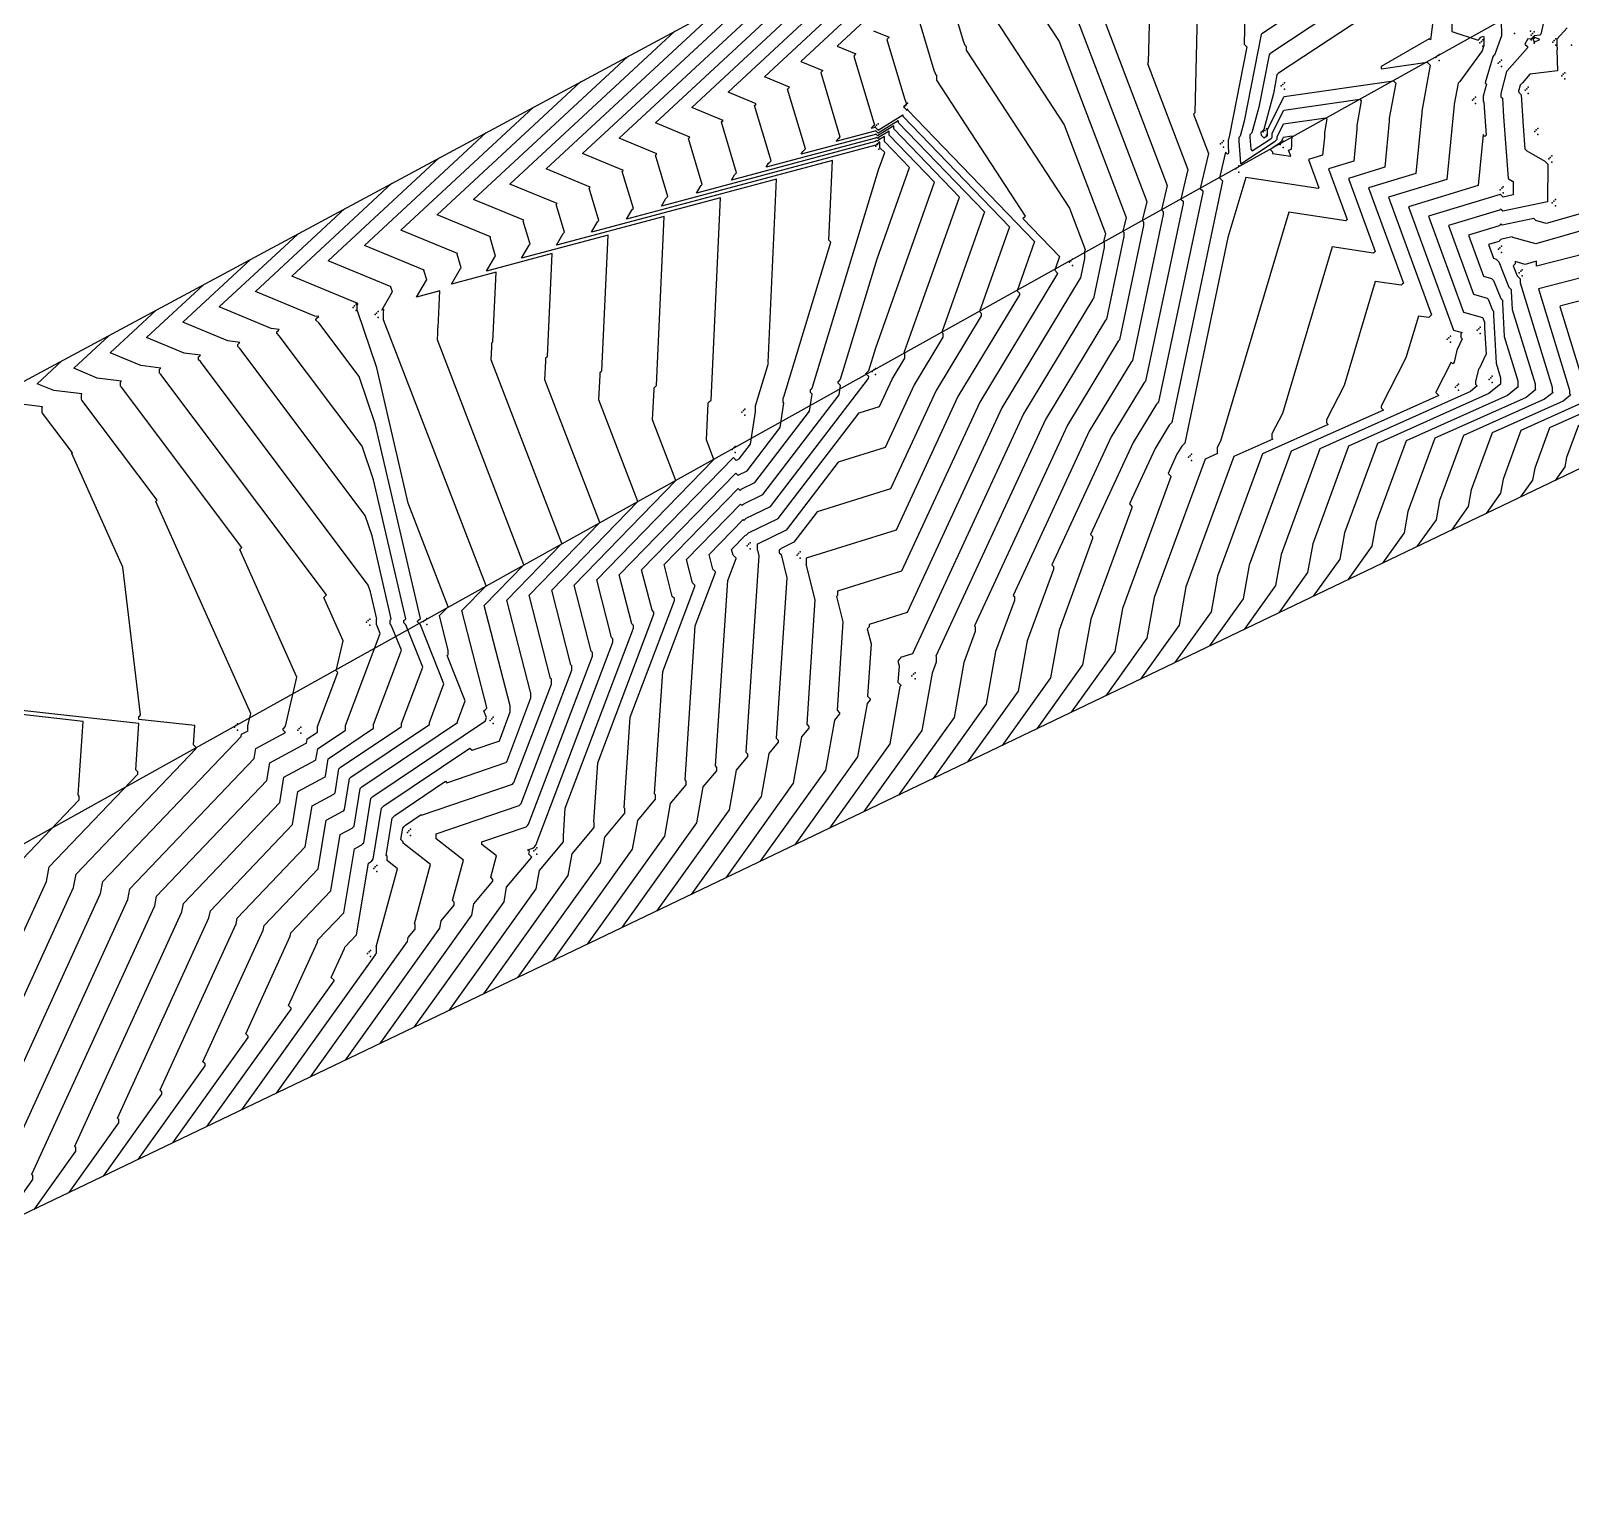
# Model space of a CAD drawing. Header units: metres. Extents: x 419582 to 423558, y 4805372 to 4807539.
# Drawn here: x 421198.4 to 421297.7, y 4806045.6 to 4806139.8 of the extents above; entities that cross this region are included whole.
import ezdxf

# ---------------------------------------------------------------- set-up
doc = ezdxf.new("R2010")
doc.units = ezdxf.units.M
doc.linetypes.add('PHANTOM', pattern=[2.5, 1.25, -0.25, 0.25, -0.25, 0.25, -0.25])
for name, color, linetype in [('C-TINN', 4, 'Continuous'), ('C-TINN-BNDY', 110, 'Continuous'), ('C-TOPO-MAJR', 9, 'Continuous'), ('C-TOPO-MINR', 8, 'Continuous'), ('LS', 7, 'Continuous')]:
    doc.layers.add(name, color=color, linetype=linetype)
doc.styles.get("Standard").update_dxf_attribs({"font": 'simplex.shx'})

# ---------------------------------------------------------------- blocks, each defined once
blk = doc.blocks.new('AN30 +0 +0')
at = {"linetype": 'PHANTOM', "flags": 128}
for points in [[(0, -11.382), (0, 11.382)], [(-11.382, 0), (11.382, 0)]]:
    blk.add_lwpolyline(points, dxfattribs=at)
at = {"flags": 128}
blk.add_lwpolyline([(-4.744, -4.744), (-4.744, 4.744), (4.744, 4.744), (4.744, -4.744)], close=True, dxfattribs=at)
at = {"layer": 'LS', "insert": (-3.273, -0.383), "char_height": 0.51577, "width": 9.13592, "attachment_point": 1}
blk.add_mtext('AN30\\PBase +0 Leg +0', dxfattribs=at)

msp = doc.modelspace()

# ---------------------------------------------------------------- linework, layer by layer
at = {"color": 31, "lineweight": 30, "true_color": 0xffbd7a, "elevation": 1718.013}
msp.add_lwpolyline([(423449.834, 4807399.592), (423130.593, 4807500.114), (421950.92, 4806612.998), (421795.045, 4806430.988), (421305.015, 4806147.038), (421305.015, 4806147.038), (420630.083, 4805770.97), (419765.157, 4805549.54), (419617.356, 4805580.088)], dxfattribs=at)
at = {"layer": 'C-TINN', "color": 4, "linetype": 'Continuous', "lineweight": -3}
for p in [(421294.02, 4806139.58, 1759.55), (421295.05, 4806139.73, 1759.88), (421295.19, 4806139.59, 1759.56), (421295.29, 4806139.69, 1759.56), (421291.79, 4806138.98, 1757.94), (421291.89, 4806139.08, 1757.94), (421291.99, 4806139.18, 1757.94), (421291.99, 4806138.78, 1757.94), (421295.09, 4806139.49, 1759.56), (421295.09, 4806139.17, 1760.1), (421295.19, 4806139.27, 1760.1), (421295.29, 4806139.37, 1760.1), (421295.29, 4806139.29, 1759.56), (421295.29, 4806138.97, 1760.1), (421296.49, 4806139.04, 1760.97), (421296.59, 4806139.14, 1760.97), (421296.69, 4806139.24, 1760.97), (421296.69, 4806138.84, 1760.97), (421297.71, 4806138.83, 1761.5), (421288.96, 4806138.04, 1757.26), (421289.06, 4806138.14, 1757.26), (421289.16, 4806138.24, 1757.26), (421289.16, 4806137.84, 1757.26), (421292.98, 4806137.67, 1759.61), (421293.08, 4806137.77, 1759.61), (421293.18, 4806137.87, 1759.61), (421293.18, 4806137.47, 1759.61), (421297.07, 4806136.86, 1761.16), (421297.17, 4806136.96, 1761.16), (421297.27, 4806137.06, 1761.16), (421297.27, 4806136.66, 1761.16), (421278.99, 4806136.21, 1756.54), (421279.09, 4806136.31, 1756.54), (421279.19, 4806136.41, 1756.54), (421279.19, 4806136.01, 1756.54), (421294.71, 4806135.93, 1761.37), (421294.81, 4806136.03, 1761.37), (421294.91, 4806136.13, 1761.37), (421294.91, 4806135.73, 1761.37), (421254.7, 4806134.89, 1744.03), (421254.8, 4806134.99, 1744.03), (421254.9, 4806135.09, 1744.03), (421254.9, 4806134.69, 1744.03), (421291.31, 4806135.28, 1758.56), (421291.41, 4806135.38, 1758.56), (421291.51, 4806135.48, 1758.56), (421291.51, 4806135.08, 1758.56), (421252.8, 4806133.57, 1743.11), (421252.9, 4806133.67, 1743.11), (421253, 4806133.77, 1743.11), (421253, 4806133.37, 1743.11), (421275.17, 4806132.57, 1752.59), (421275.27, 4806132.67, 1752.59), (421277.83, 4806133.24, 1756.22), (421277.93, 4806133.34, 1756.22), (421278.03, 4806133.44, 1756.22), (421278.03, 4806133.04, 1756.22), (421279.11, 4806132.64, 1752.73), (421295.33, 4806133.27, 1761.59), (421295.43, 4806133.37, 1761.59), (421295.53, 4806133.47, 1761.59), (421295.53, 4806133.07, 1761.59), (421252.85, 4806132.33, 1737.77), (421252.95, 4806132.43, 1737.77), (421253.05, 4806132.53, 1737.77), (421253.05, 4806132.13, 1737.77), (421275.07, 4806132.47, 1752.59), (421275.27, 4806132.27, 1752.59), (421278.91, 4806132.44, 1752.73), (421279.01, 4806132.54, 1752.73), (421279.11, 4806132.24, 1752.73), (421296.33, 4806131.6, 1761.12), (421296.43, 4806131.7, 1761.12), (421276.06, 4806130.86, 1753.84), (421276.16, 4806130.96, 1753.84), (421276.26, 4806131.06, 1753.84), (421276.26, 4806130.66, 1753.84), (421296.23, 4806131.5, 1761.12), (421296.43, 4806131.3, 1761.12), (421293.2, 4806129.61, 1759.71), (421293.3, 4806129.71, 1759.71), (421293.1, 4806129.51, 1759.71), (421293.3, 4806129.31, 1759.71), (421296.46, 4806128.68, 1761.14), (421296.56, 4806128.78, 1761.14), (421296.66, 4806128.88, 1761.14), (421296.66, 4806128.48, 1761.14), (421292.99, 4806125.68, 1763.5), (421293.09, 4806125.78, 1763.5), (421293.19, 4806125.88, 1763.5), (421265.33, 4806124.84, 1745.39), (421265.43, 4806124.94, 1745.39), (421265.53, 4806125.04, 1745.39), (421265.53, 4806124.64, 1745.39), (421293.19, 4806125.48, 1763.5), (421294.33, 4806124.16, 1764.26), (421294.43, 4806124.26, 1764.26), (421294.53, 4806124.36, 1764.26), (421294.53, 4806123.96, 1764.26), (421219.15, 4806121.93, 1727.95), (421219.25, 4806122.03, 1727.95), (421219.35, 4806122.13, 1727.95), (421219.35, 4806121.73, 1727.95), (421220.77, 4806121.67, 1728.9), (421220.57, 4806121.47, 1728.9), (421220.67, 4806121.57, 1728.9), (421220.77, 4806121.27, 1728.9), (421291.82, 4806120.66, 1759.51), (421289.69, 4806119.88, 1758.67), (421289.79, 4806119.98, 1758.67), (421289.89, 4806120.08, 1758.67), (421289.89, 4806119.68, 1758.67), (421291.62, 4806120.46, 1759.51), (421291.72, 4806120.56, 1759.51), (421291.82, 4806120.26, 1759.51), (421252.62, 4806117.8, 1740.23), (421252.72, 4806117.9, 1740.23), (421252.82, 4806118, 1740.23), (421252.82, 4806117.6, 1740.23), (421290.22, 4806116.79, 1759.36), (421290.32, 4806116.89, 1759.36), (421290.42, 4806116.99, 1759.36), (421292.39, 4806117.29, 1760.51), (421292.49, 4806117.39, 1760.51), (421292.59, 4806117.49, 1760.51), (421292.59, 4806117.09, 1760.51), (421290.42, 4806116.59, 1759.36), (421244.21, 4806115.18, 1735.62), (421244.31, 4806115.28, 1735.62), (421244.41, 4806115.38, 1735.62), (421244.41, 4806114.98, 1735.62), (421243.59, 4806112.77, 1735.48), (421243.69, 4806112.87, 1735.48), (421243.79, 4806112.97, 1735.48), (421243.79, 4806112.57, 1735.48), (421273.01, 4806112.27, 1754.53), (421273.11, 4806112.37, 1754.53), (421273.21, 4806112.47, 1754.53), (421273.21, 4806112.07, 1754.53), (421244.75, 4806106.76, 1741.69), (421244.55, 4806106.56, 1741.69), (421244.65, 4806106.66, 1741.69), (421244.75, 4806106.36, 1741.69), (421247.77, 4806105.97, 1743.81), (421247.87, 4806106.07, 1743.81), (421247.97, 4806106.17, 1743.81), (421247.97, 4806105.77, 1743.81), (421220.22, 4806101.84, 1723.51), (421223.8, 4806101.78, 1727.44), (421223.9, 4806101.88, 1727.44), (421220.02, 4806101.64, 1723.51), (421220.12, 4806101.74, 1723.51), (421220.22, 4806101.44, 1723.51), (421223.7, 4806101.68, 1727.44), (421223.9, 4806101.48, 1727.44), (421255.18, 4806098.18, 1747.46), (421255.28, 4806098.28, 1747.46), (421255.38, 4806098.38, 1747.46), (421255.38, 4806097.98, 1747.46), (421211.5, 4806094.88, 1720.71), (421211.6, 4806094.98, 1720.71), (421211.7, 4806095.08, 1720.71), (421215.78, 4806094.88, 1722.41), (421227.99, 4806095.31, 1729.17), (421228.09, 4806095.41, 1729.17), (421228.19, 4806095.51, 1729.17), (421228.19, 4806095.11, 1729.17), (421211.7, 4806094.68, 1720.71), (421215.58, 4806094.68, 1722.41), (421215.68, 4806094.78, 1722.41), (421215.78, 4806094.48, 1722.41), (421222.65, 4806088.09, 1732.44), (421222.75, 4806088.19, 1732.44), (421222.85, 4806088.29, 1732.44), (421222.85, 4806087.89, 1732.44), (421230.8, 4806086.89, 1735.13), (421230.9, 4806086.99, 1735.13), (421231, 4806087.09, 1735.13), (421220.58, 4806085.86, 1730.37), (421220.68, 4806085.96, 1730.37), (421231, 4806086.69, 1735.13), (421220.48, 4806085.76, 1730.37), (421220.68, 4806085.56, 1730.37), (421220.08, 4806080.28, 1730.85), (421220.18, 4806080.38, 1730.85), (421220.28, 4806080.48, 1730.85), (421220.28, 4806080.08, 1730.85)]:
    msp.add_point(p, dxfattribs=at)
at = {"layer": 'C-TINN-BNDY', "color": 110, "linetype": 'Continuous', "lineweight": -3, "flags": 128}
for points in [[(421193.45, 4806114.76), (421316.74, 4806181.07), (421324.23, 4806185.31), (421416.34, 4806233.29), (421455.96, 4806255.55), (421534.88, 4806300.35), (421936.98, 4806642.67), (421937.08, 4806642.77), (421937.18, 4806642.87), (421963.15, 4806666.69), (422251.15, 4806867.33), (422367.39, 4806957.21), (422449.57, 4807014.1), (422473.63, 4807031.8), (422600.66, 4807130.15), (422687.35, 4807196.06), (422733.46, 4807229.97)], [(422724.87, 4807165.92), (422697.08, 4807146.67), (422577.28, 4807048.8), (422494.93, 4806993.73), (422433.35, 4806948.24), (422390.21, 4806913.55), (422303.24, 4806847.72), (422229.68, 4806793.83), (422213.19, 4806781.58), (422179.34, 4806755.48), (422143.63, 4806726.94), (422090.94, 4806686.36), (421935.65, 4806537.41), (421807.76, 4806419.27), (421798.23, 4806410.98), (421750.84, 4806385.06), (421712.43, 4806364.25), (421678.37, 4806344.94), (421648.74, 4806328.11), (421541.25, 4806258.62), (421434.62, 4806175.52), (421305.47, 4806115.01), (421187.67, 4806058.56)]]:
    msp.add_lwpolyline(points, dxfattribs=at)
at = {"layer": 'C-TOPO-MAJR', "color": 9, "linetype": 'Continuous', "lineweight": -3, "flags": 128}
for points, elevation in [([(421234.26, 4806080.886), (421239.241, 4806087.854), (421239.616, 4806089.941), (421240.629, 4806091.149), (421240.629, 4806091.391), (421240.55, 4806091.47), (421241.208, 4806101.396), (421242.515, 4806104.841), (421242.515, 4806104.895), (421242.342, 4806105.068), (421242.101, 4806106.005), (421244.289, 4806108.25), (421244.343, 4806108.196), (421244.416, 4806108.268), (421244.489, 4806108.341), (421246.058, 4806109.097), (421252.383, 4806117.356), (421252.4, 4806117.469), (421252.21, 4806117.659), (421252.21, 4806117.679), (421252.305, 4806117.774), (421252.4, 4806117.869), (421252.842, 4806119.321), (421256.644, 4806129.997), (421253.709, 4806133.042), (421253.709, 4806133.299), (421253.029, 4806132.881), (421252.971, 4806132.823), (421252.887, 4806132.906), (421252.829, 4806132.848), (421245.79, 4806130.966), (421245.938, 4806131.223), (421246.017, 4806131.303), (421246.097, 4806131.382), (421245.032, 4806134.942), (421245.09, 4806135), (421245.147, 4806135.057), (421243.326, 4806135.808), (421258.135, 4806149.55)], 1740), ([(421283.381, 4806141.673), (421278.309, 4806138.329), (421278.255, 4806138.275), (421278.2, 4806138.22), (421277.54, 4806134.83), (421277.102, 4806133.181), (421277.036, 4806133.115), (421276.97, 4806133.048), (421276.97, 4806132.914), (421277.025, 4806132.123), (421277.123, 4806132.025), (421278.338, 4806132.83), (421278.373, 4806132.865), (421278.408, 4806132.9), (421278.408, 4806133.16), (421279.158, 4806134.648), (421284.046, 4806135.346), (421284.146, 4806135.246), (421283.86, 4806133.668), (421283.86, 4806133.424), (421283.66, 4806131.352), (421282.035, 4806130.857), (421283.23, 4806127.593), (421283.191, 4806127.555), (421283.153, 4806127.517), (421279.485, 4806128.071), (421275.081, 4806113.311), (421274.865, 4806112.89), (421274.865, 4806112.529), (421274.885, 4806112.51), (421274.08, 4806112.149), (421270.795, 4806103.221), (421270.325, 4806100.6), (421267.681, 4806096.902)], 1755), ([(421223.119, 4806075.547), (421228.88, 4806083.606), (421229.05, 4806084.552), (421230.674, 4806086.489), (421230.674, 4806086.501), (421230.48, 4806086.695), (421230.524, 4806086.854), (421230.416, 4806086.938), (421230.416, 4806086.958), (421230.743, 4806087.069), (421230.841, 4806087.167), (421230.939, 4806087.265), (421235.901, 4806100.349), (421235.901, 4806100.562), (421235.808, 4806100.655), (421234.855, 4806104.363), (421242.414, 4806112.12), (421241.925, 4806113.39), (421242.047, 4806115.742), (421242.047, 4806115.779), (421242.138, 4806115.87), (421242.229, 4806115.96), (421242.832, 4806129.001), (421234.52, 4806126.778), (421234.906, 4806127.45), (421234.952, 4806127.497), (421234.999, 4806127.543), (421234.376, 4806129.626), (421234.409, 4806129.66), (421234.443, 4806129.693), (421231.607, 4806130.862), (421242.936, 4806141.376)], 1735), ([(421267.4, 4806140.92), (421271.638, 4806129.797), (421271.275, 4806128.215), (421271.384, 4806128.106), (421271.384, 4806127.924), (421269.404, 4806118.502), (421269.353, 4806118.451), (421269.303, 4806118.401), (421266.614, 4806113.958), (421261.714, 4806103.37), (421261.786, 4806103.298), (421261.786, 4806103.042), (421260.573, 4806099.746), (421259.963, 4806096.351), (421256.541, 4806091.563)], 1750), ([(421255.689, 4806140.259), (421256.596, 4806137.224), (421256.716, 4806136.934), (421256.756, 4806136.895), (421256.756, 4806136.573), (421262.482, 4806127.807), (421262.41, 4806127.736), (421262.339, 4806127.665), (421264.701, 4806125.213), (421264.384, 4806124.323), (421264.569, 4806124.138), (421264.569, 4806124.108), (421259.555, 4806115.822), (421254.509, 4806104.92), (421250.386, 4806103.63), (421250.386, 4806103.361), (421250.353, 4806103.328), (421250.321, 4806103.295), (421250.733, 4806101.667), (421250.356, 4806095.967), (421250.516, 4806095.807), (421250.516, 4806095.727), (421250.182, 4806095.329), (421249.602, 4806092.103), (421245.4, 4806086.224)], 1745), ([(421295.896, 4806140.302), (421295.727, 4806139.55), (421295.696, 4806139.518), (421295.664, 4806139.487), (421295.29, 4806139.429), (421295.271, 4806139.411), (421295.253, 4806139.392), (421295.171, 4806139.311), (421295.09, 4806139.229), (421294.895, 4806139.245), (421294.7, 4806138.905), (421294.859, 4806138.746), (421294.859, 4806138.664), (421293.563, 4806137.173), (421293.541, 4806137.151), (421293.519, 4806137.129), (421293.15, 4806135.711), (421293.15, 4806135.516), (421293.252, 4806135.413), (421293.325, 4806134.22), (421293.613, 4806130.259), (421293.644, 4806130.228), (421293.903, 4806130.078), (421293.944, 4806130.037), (421293.941, 4806129.501), (421293.941, 4806129.182), (421293.292, 4806129.048), (421293.107, 4806129.232), (421293.099, 4806129.225), (421293.092, 4806129.217), (421288.479, 4806127.812), (421290.744, 4806121.622), (421291.964, 4806121.276), (421291.988, 4806121.252), (421292.079, 4806121.021), (421292.1, 4806121), (421292.1, 4806120.642), (421292.197, 4806118.903), (421292.148, 4806118.854), (421291.769, 4806118.025), (421291.697, 4806117.952), (421291.516, 4806117.157), (421291.516, 4806116.98), (421291.628, 4806116.868), (421291.184, 4806116.51), (421283.334, 4806112.993), (421281.018, 4806106.697), (421280.686, 4806104.848), (421278.822, 4806102.24)], 1760), ([(421211.979, 4806070.209), (421217.923, 4806078.525), (421217.923, 4806078.553), (421217.737, 4806078.739), (421218.595, 4806080.614), (421218.608, 4806080.681), (421219.378, 4806081.487), (421220.144, 4806086.102), (421220.262, 4806086.165), (421220.357, 4806086.261), (421220.452, 4806086.356), (421220.979, 4806089.644), (421221.054, 4806089.72), (421221.13, 4806089.796), (421226.685, 4806093.528), (421226.835, 4806093.379), (421228.553, 4806093.965), (421228.567, 4806093.979), (421228.581, 4806093.993), (421229.288, 4806095.856), (421229.288, 4806096.229), (421229.275, 4806096.243), (421227.61, 4806102.721), (421230.169, 4806105.347), (421224.585, 4806119.849), (421224.607, 4806120.273), (421224.607, 4806120.608), (421224.623, 4806120.624), (421224.64, 4806120.64), (421224.748, 4806122.992), (421223.249, 4806122.591), (421223.873, 4806123.677), (421223.887, 4806123.69), (421223.9, 4806123.704), (421223.719, 4806124.31), (421223.729, 4806124.319), (421223.739, 4806124.329), (421219.888, 4806125.917), (421227.738, 4806133.201)], 1730), ([(421200.838, 4806064.87), (421204.058, 4806069.375), (421204.058, 4806069.574), (421203.958, 4806069.674), (421209.861, 4806082.576), (421209.948, 4806083.041), (421215.245, 4806088.588), (421215.599, 4806090.719), (421217.309, 4806091.643), (421217.342, 4806091.675), (421217.374, 4806091.708), (421217.554, 4806092.83), (421217.58, 4806092.856), (421217.606, 4806092.882), (421220.458, 4806094.798), (421220.458, 4806095.045), (421222.265, 4806099.826), (421221.615, 4806101.455), (421221.539, 4806101.531), (421221.539, 4806101.779), (421221.577, 4806101.817), (421221.615, 4806101.855), (421220.372, 4806107.211), (421219.928, 4806108.515), (421211.847, 4806119.277), (421211.715, 4806119.408), (421211.715, 4806119.545), (421211.781, 4806119.611), (421211.847, 4806119.677), (421211.072, 4806119.774), (421208.169, 4806120.971), (421212.539, 4806125.027)], 1725), ([(421301.572, 4806124.678), (421295.581, 4806123.138), (421295.572, 4806123.129), (421295.562, 4806123.119), (421297.562, 4806116.596), (421297.562, 4806116.353), (421297.641, 4806116.274), (421297.157, 4806115.883), (421292.588, 4806113.836), (421291.24, 4806110.172), (421291.047, 4806109.096), (421289.962, 4806107.579)], 1765), ([(421190.178, 4806060.61), (421201.127, 4806084.539), (421201.289, 4806085.402), (421209.028, 4806093.505), (421209.028, 4806093.568), (421208.859, 4806093.736), (421208.943, 4806094.974), (421205.336, 4806095.377), (421205.336, 4806095.555), (421205.392, 4806095.61), (421205.448, 4806095.666), (421204.315, 4806105.181), (421201.022, 4806112.524), (421201.038, 4806112.539), (421201.054, 4806112.555), (421199.129, 4806115.119), (421199.113, 4806115.134), (421199.113, 4806115.504), (421199.121, 4806115.511), (421199.129, 4806115.519), (421197.042, 4806115.782)], 1720)]:
    msp.add_lwpolyline(points, dxfattribs=dict(at, elevation=elevation))
at = {"layer": 'C-TOPO-MAJR', "color": 9, "linetype": 'Continuous', "lineweight": -3, "elevation": 1760, "flags": 128}
msp.add_lwpolyline([(421295.664, 4806139.212), (421295.29, 4806139.355), (421295.209, 4806139.274), (421295.29, 4806139.029), (421295.664, 4806139.212)], close=True, dxfattribs=at)
at = {"layer": 'C-TOPO-MINR', "color": 8, "linetype": 'Continuous', "lineweight": -3, "flags": 128}
for points, elevation in [([(421282.452, 4806162.629), (421262.077, 4806143.721), (421262.273, 4806143.639), (421262.178, 4806143.544), (421262.083, 4806143.449), (421262.304, 4806142.707), (421262.334, 4806142.636), (421262.494, 4806142.475), (421262.494, 4806142.397), (421264.67, 4806139.067), (421268.988, 4806127.733), (421268.782, 4806126.838), (421268.844, 4806126.776), (421268.844, 4806126.499), (421267.723, 4806121.165), (421267.695, 4806121.136), (421267.666, 4806121.108), (421263.79, 4806114.704), (421256.727, 4806099.441), (421256.742, 4806099.426), (421256.742, 4806099.056), (421256.484, 4806098.355), (421255.819, 4806094.652), (421252.085, 4806089.428)], 1748), ([(421267.254, 4806154.454), (421250.358, 4806138.775), (421251.569, 4806138.275), (421251.498, 4806138.204), (421251.426, 4806138.132), (421252.756, 4806133.686), (421252.657, 4806133.586), (421252.557, 4806133.487), (421252.552, 4806133.478), (421252.801, 4806133.544), (421252.803, 4806133.547), (421252.999, 4806133.351), (421253.001, 4806133.353), (421254.596, 4806134.335), (421254.596, 4806134.269), (421261.478, 4806127.126), (421259.536, 4806121.672), (421259.643, 4806121.564), (421259.643, 4806121.379), (421256.731, 4806116.568), (421253.801, 4806110.236), (421249.067, 4806108.756), (421247.564, 4806106.792), (421246.74, 4806106.395), (421246.678, 4806106.334), (421246.616, 4806106.272), (421246.616, 4806106.119), (421246.74, 4806105.995), (421247.118, 4806104.503), (421246.434, 4806094.169), (421246.561, 4806094.041), (421246.561, 4806093.896), (421245.955, 4806093.174), (421245.458, 4806090.404), (421240.944, 4806084.089)], 1743), ([(421264.214, 4806152.82), (421248.014, 4806137.786), (421249.428, 4806137.203), (421249.362, 4806137.136), (421249.295, 4806137.069), (421250.536, 4806132.918), (421250.444, 4806132.825), (421250.351, 4806132.732), (421250.298, 4806132.64), (421252.81, 4806133.312), (421252.831, 4806133.333), (421252.99, 4806133.175), (421253.01, 4806133.195), (421254.3, 4806133.99), (421254.3, 4806133.86), (421259.867, 4806128.083), (421257.111, 4806120.346), (421257.18, 4806120.278), (421257.18, 4806120.015), (421255.319, 4806116.94), (421253.447, 4806112.895), (421250.422, 4806111.949), (421247.062, 4806107.561), (421245.221, 4806106.674), (421245.206, 4806106.659), (421245.192, 4806106.644), (421245.192, 4806106.303), (421245.221, 4806106.274), (421245.31, 4806105.921), (421244.473, 4806093.269), (421244.584, 4806093.158), (421244.584, 4806092.981), (421243.842, 4806092.096), (421243.386, 4806089.554), (421238.716, 4806083.021)], 1742), ([(421236.488, 4806081.954), (421241.313, 4806088.704), (421241.729, 4806091.018), (421242.607, 4806092.065), (421242.607, 4806092.274), (421242.511, 4806092.37), (421243.304, 4806104.333), (421243.837, 4806105.74), (421243.837, 4806105.762), (421243.648, 4806105.951), (421243.55, 4806106.333), (421244.443, 4806107.25), (421244.466, 4806107.228), (421244.554, 4806107.317), (421244.643, 4806107.406), (421246.56, 4806108.329), (421251.777, 4806115.142), (421253.093, 4806115.553), (421253.907, 4806117.313), (421254.717, 4806118.651), (421254.717, 4806118.991), (421254.687, 4806119.021), (421258.255, 4806129.04), (421254.005, 4806133.451), (421254.005, 4806133.645), (421253.02, 4806133.038), (421252.98, 4806132.999), (421252.859, 4806133.12), (421252.82, 4806133.08), (421248.044, 4806131.803), (421248.144, 4806131.978), (421248.23, 4806132.064), (421248.317, 4806132.15), (421247.164, 4806136.006), (421247.226, 4806136.068), (421247.288, 4806136.13), (421245.67, 4806136.797), (421261.174, 4806151.185)], 1741), ([(421232.032, 4806079.818), (421237.169, 4806087.005), (421237.502, 4806088.863), (421238.652, 4806090.234), (421238.652, 4806090.508), (421238.589, 4806090.571), (421239.112, 4806098.458), (421241.192, 4806103.943), (421241.192, 4806104.029), (421241.035, 4806104.186), (421240.652, 4806105.677), (421244.134, 4806109.25), (421244.221, 4806109.163), (421244.277, 4806109.22), (421244.334, 4806109.277), (421245.556, 4806109.866), (421250.482, 4806116.297), (421250.576, 4806116.901), (421250.429, 4806117.048), (421250.429, 4806117.154), (421250.503, 4806117.228), (421250.576, 4806117.301), (421252.935, 4806125.065), (421255.032, 4806130.953), (421253.413, 4806132.633), (421253.413, 4806132.954), (421253.038, 4806132.723), (421252.962, 4806132.647), (421252.915, 4806132.693), (421252.838, 4806132.616), (421243.536, 4806130.128), (421243.731, 4806130.469), (421243.804, 4806130.541), (421243.877, 4806130.614), (421242.901, 4806133.879), (421242.953, 4806133.932), (421243.006, 4806133.984), (421240.982, 4806134.819), (421255.095, 4806147.915)], 1739), ([(421229.803, 4806078.75), (421235.097, 4806086.155), (421235.389, 4806087.785), (421236.675, 4806089.318), (421236.675, 4806089.625), (421236.628, 4806089.671), (421237.016, 4806095.521), (421239.869, 4806103.044), (421239.869, 4806103.162), (421239.728, 4806103.303), (421239.203, 4806105.348), (421243.98, 4806110.25), (421244.098, 4806110.131), (421244.139, 4806110.172), (421244.18, 4806110.212), (421245.055, 4806110.634), (421248.581, 4806115.239), (421248.752, 4806116.333), (421248.649, 4806116.436), (421248.649, 4806116.629), (421248.7, 4806116.681), (421248.752, 4806116.733), (421253.028, 4806130.809), (421253.421, 4806131.91), (421253.118, 4806132.224), (421253.118, 4806132.609), (421253.048, 4806132.566), (421252.952, 4806132.47), (421252.944, 4806132.479), (421252.848, 4806132.383), (421241.282, 4806129.291), (421241.525, 4806129.714), (421241.591, 4806129.78), (421241.658, 4806129.846), (421240.77, 4806132.816), (421240.817, 4806132.864), (421240.865, 4806132.912), (421238.638, 4806133.83), (421252.055, 4806146.28)], 1738), ([(421227.575, 4806077.683), (421233.024, 4806085.305), (421233.276, 4806086.708), (421234.698, 4806088.402), (421234.698, 4806088.742), (421234.667, 4806088.772), (421234.92, 4806092.583), (421238.547, 4806102.146), (421238.547, 4806102.296), (421238.422, 4806102.421), (421237.754, 4806105.02), (421243.825, 4806111.25), (421243.976, 4806111.099), (421244, 4806111.123), (421244.025, 4806111.148), (421244.553, 4806111.402), (421246.68, 4806114.18), (421246.928, 4806115.764), (421246.868, 4806115.824), (421246.868, 4806116.104), (421246.898, 4806116.134), (421246.928, 4806116.164), (421249.956, 4806126.131), (421249.827, 4806126.26), (421250.065, 4806131.405), (421239.028, 4806128.453), (421239.319, 4806128.959), (421239.378, 4806129.019), (421239.438, 4806129.079), (421238.638, 4806131.753), (421238.681, 4806131.796), (421238.724, 4806131.839), (421236.295, 4806132.841), (421249.016, 4806144.645)], 1737), ([(421264.439, 4806144.182), (421270.313, 4806128.765), (421270.029, 4806127.526), (421270.114, 4806127.441), (421270.114, 4806127.212), (421268.563, 4806119.833), (421268.524, 4806119.794), (421268.484, 4806119.754), (421265.202, 4806114.331), (421259.22, 4806101.406), (421259.264, 4806101.362), (421259.264, 4806101.049), (421258.529, 4806099.05), (421257.891, 4806095.502), (421254.313, 4806090.495)], 1749), ([(421225.347, 4806076.615), (421230.952, 4806084.456), (421231.163, 4806085.63), (421232.72, 4806087.487), (421232.72, 4806087.858), (421232.706, 4806087.873), (421232.824, 4806089.646), (421237.224, 4806101.247), (421237.224, 4806101.429), (421237.115, 4806101.538), (421236.304, 4806104.691), (421243.67, 4806112.25), (421243.854, 4806112.067), (421243.862, 4806112.075), (421243.87, 4806112.083), (421244.051, 4806112.17), (421244.779, 4806113.121), (421245.103, 4806115.196), (421245.087, 4806115.212), (421245.087, 4806115.579), (421245.095, 4806115.588), (421245.103, 4806115.596), (421245.937, 4806118.34), (421245.902, 4806118.376), (421246.448, 4806130.203), (421236.774, 4806127.616), (421237.112, 4806128.205), (421237.165, 4806128.258), (421237.218, 4806128.311), (421236.507, 4806130.689), (421236.545, 4806130.728), (421236.584, 4806130.766), (421233.951, 4806131.851), (421245.976, 4806143.01)], 1736), ([(421270.542, 4806142.611), (421270.418, 4806137.713), (421270.361, 4806137.657), (421272.963, 4806130.829), (421272.521, 4806128.904), (421272.654, 4806128.771), (421272.654, 4806128.637), (421270.244, 4806117.17), (421270.182, 4806117.109), (421270.121, 4806117.047), (421268.026, 4806113.586), (421264.207, 4806105.335), (421264.308, 4806105.235), (421264.308, 4806105.035), (421262.617, 4806100.441), (421262.036, 4806097.201), (421258.769, 4806092.631)], 1751), ([(421273.593, 4806141.789), (421273.407, 4806134.479), (421273.323, 4806134.395), (421274.288, 4806131.861), (421273.767, 4806129.593), (421273.924, 4806129.436), (421273.924, 4806129.349), (421271.084, 4806115.839), (421271.012, 4806115.766), (421270.939, 4806115.694), (421269.438, 4806113.213), (421266.701, 4806107.299), (421266.83, 4806107.171), (421266.83, 4806107.028), (421264.662, 4806101.136), (421264.108, 4806098.051), (421260.997, 4806093.698)], 1752), ([(421286.665, 4806142.215), (421278.881, 4806137.083), (421278.797, 4806136.999), (421278.713, 4806136.915), (421278.481, 4806135.726), (421277.863, 4806133.393), (421277.769, 4806133.299), (421277.675, 4806133.205), (421277.675, 4806133.181), (421277.685, 4806133.038), (421277.866, 4806132.857), (421278.085, 4806133.002), (421278.092, 4806133.008), (421278.098, 4806133.015), (421278.098, 4806133.39), (421279.179, 4806135.532), (421286.22, 4806136.538), (421286.365, 4806136.394), (421285.953, 4806134.121), (421285.953, 4806133.945), (421285.664, 4806130.961), (421283.324, 4806130.248), (421285.044, 4806125.546), (421284.989, 4806125.491), (421284.934, 4806125.436), (421282.266, 4806125.839), (421279.062, 4806115.101), (421278.387, 4806113.785), (421278.387, 4806113.507), (421278.448, 4806113.446), (421275.931, 4806112.318), (421272.84, 4806103.916), (421272.397, 4806101.449), (421269.909, 4806097.969)], 1756), ([(421257.82, 4806141.322), (421258.499, 4806139.052), (421258.589, 4806138.835), (421258.669, 4806138.755), (421258.669, 4806138.514), (421265.329, 4806128.318), (421266.338, 4806125.669), (421266.29, 4806125.46), (421266.305, 4806125.446), (421266.305, 4806125.075), (421266.043, 4806123.828), (421266.036, 4806123.821), (421266.029, 4806123.814), (421260.967, 4806115.449), (421254.863, 4806102.261), (421252.416, 4806101.496), (421252.416, 4806101.336), (421252.356, 4806101.276), (421252.296, 4806101.216), (421252.541, 4806100.25), (421252.317, 4806096.867), (421252.493, 4806096.691), (421252.493, 4806096.643), (421252.295, 4806096.407), (421251.675, 4806092.953), (421247.628, 4806087.292)], 1746), ([(421276.643, 4806140.967), (421276.59, 4806138.864), (421276.614, 4806138.888), (421276.766, 4806138.736), (421275.656, 4806133.037), (421275.582, 4806132.757), (421275.57, 4806132.746), (421275.559, 4806132.734), (421275.559, 4806132.38), (421275.595, 4806131.873), (421275.562, 4806131.84), (421275.529, 4806131.808), (421275.395, 4806131.942), (421275.013, 4806130.281), (421275.193, 4806130.101), (421275.193, 4806130.062), (421271.924, 4806114.507), (421271.841, 4806114.424), (421271.758, 4806114.341), (421270.85, 4806112.84), (421269.195, 4806109.264), (421269.351, 4806109.107), (421269.351, 4806109.021), (421266.706, 4806101.831), (421266.18, 4806098.9), (421263.225, 4806094.766)], 1753), ([(421280.097, 4806141.131), (421277.738, 4806139.576), (421277.712, 4806139.55), (421277.686, 4806139.525), (421276.598, 4806133.934), (421276.342, 4806132.969), (421276.303, 4806132.93), (421276.264, 4806132.891), (421276.264, 4806132.647), (421276.366, 4806131.207), (421276.379, 4806131.193), (421278.59, 4806132.658), (421278.653, 4806132.722), (421278.717, 4806132.786), (421278.717, 4806132.931), (421279.137, 4806133.763), (421281.871, 4806134.154), (421281.928, 4806134.098), (421281.768, 4806133.215), (421281.768, 4806132.902), (421281.655, 4806131.743), (421280.747, 4806131.466), (421281.415, 4806129.64), (421281.393, 4806129.619), (421281.372, 4806129.597), (421276.705, 4806130.303), (421275.553, 4806126.442), (421272.765, 4806113.176), (421272.67, 4806113.081), (421272.576, 4806112.987), (421272.262, 4806112.468), (421271.688, 4806111.229), (421271.873, 4806111.044), (421271.873, 4806111.014), (421268.751, 4806102.526), (421268.252, 4806099.75), (421265.453, 4806095.834)], 1754), ([(421288.829, 4806140.872), (421288.601, 4806139.183), (421288.532, 4806139.251), (421285.432, 4806137.451), (421285.432, 4806137.307), (421288.395, 4806137.73), (421288.583, 4806137.542), (421288.046, 4806134.574), (421288.046, 4806134.467), (421287.668, 4806130.57), (421284.613, 4806129.639), (421286.859, 4806123.499), (421286.787, 4806123.427), (421286.715, 4806123.355), (421285.047, 4806123.607), (421283.042, 4806116.891), (421281.909, 4806114.679), (421281.909, 4806114.484), (421282.011, 4806114.381), (421277.782, 4806112.487), (421274.884, 4806104.611), (421274.469, 4806102.299), (421272.138, 4806099.037)], 1757), ([(421290.004, 4806140.799), (421289.986, 4806139.726), (421291.673, 4806139.162), (421291.763, 4806139.252), (421291.853, 4806139.342), (421292.027, 4806139.408), (421292.051, 4806139.383), (421292.058, 4806139.202), (421292.058, 4806138.817), (421292.033, 4806138.747), (421292.029, 4806138.744), (421292.026, 4806138.74), (421291.944, 4806138.461), (421290.498, 4806136.497), (421290.441, 4806136.44), (421290.384, 4806136.383), (421290.138, 4806135.026), (421290.138, 4806134.988), (421289.673, 4806130.179), (421285.902, 4806129.03), (421288.674, 4806121.452), (421288.585, 4806121.363), (421288.497, 4806121.274), (421287.827, 4806121.375), (421287.023, 4806118.681), (421285.43, 4806115.574), (421285.43, 4806115.461), (421285.574, 4806115.317), (421279.632, 4806112.655), (421276.929, 4806105.306), (421276.541, 4806103.149), (421274.366, 4806100.105)], 1758), ([(421220.891, 4806074.48), (421226.808, 4806082.756), (421226.937, 4806083.475), (421228.17, 4806084.945), (421228.17, 4806085.05), (421228.023, 4806085.198), (421228.398, 4806086.574), (421227.46, 4806087.31), (421227.46, 4806087.478), (421230.305, 4806088.448), (421230.386, 4806088.53), (421230.467, 4806088.611), (421234.579, 4806099.45), (421234.579, 4806099.696), (421234.501, 4806099.773), (421233.406, 4806104.034), (421239.965, 4806110.765), (421238.457, 4806114.682), (421238.559, 4806116.648), (421238.559, 4806116.745), (421238.635, 4806116.82), (421238.711, 4806116.896), (421239.215, 4806127.799), (421232.266, 4806125.941), (421232.699, 4806126.695), (421232.739, 4806126.735), (421232.779, 4806126.775), (421232.244, 4806128.563), (421232.273, 4806128.592), (421232.302, 4806128.62), (421229.263, 4806129.873), (421239.897, 4806139.741)], 1734), ([(421252.701, 4806139.764), (421253.71, 4806139.348), (421253.634, 4806139.272), (421253.557, 4806139.196), (421254.693, 4806135.397), (421254.838, 4806135.047), (421254.741, 4806134.95), (421254.645, 4806134.853), (421254.838, 4806134.66), (421254.838, 4806134.647), (421254.891, 4806134.68), (421254.891, 4806134.678), (421263.09, 4806126.17), (421261.96, 4806122.997), (421262.106, 4806122.851), (421262.106, 4806122.744), (421258.143, 4806116.195), (421254.155, 4806107.578), (421248.356, 4806105.764), (421248.356, 4806105.385), (421248.351, 4806105.38), (421248.345, 4806105.375), (421248.926, 4806103.085), (421248.395, 4806095.068), (421248.539, 4806094.924), (421248.539, 4806094.812), (421248.068, 4806094.251), (421247.53, 4806091.253), (421243.172, 4806085.157)], 1744), ([(421260.581, 4806140.456), (421264.999, 4806133.693), (421267.663, 4806126.701), (421267.536, 4806126.149), (421267.574, 4806126.111), (421267.574, 4806125.787), (421266.883, 4806122.496), (421266.865, 4806122.479), (421266.848, 4806122.461), (421262.378, 4806115.077), (421255.217, 4806099.603), (421254.446, 4806099.362), (421254.446, 4806099.311), (421254.359, 4806099.224), (421254.271, 4806099.137), (421254.348, 4806098.832), (421254.278, 4806097.766), (421254.47, 4806097.574), (421254.47, 4806097.559), (421254.408, 4806097.484), (421253.747, 4806093.802), (421249.856, 4806088.36)], 1747), ([(421293.167, 4806140.301), (421293.195, 4806139.575), (421293.195, 4806139.438), (421292.745, 4806138.202), (421292.682, 4806138.139), (421292.618, 4806138.075), (421292.126, 4806136.398), (421292.21, 4806136.314), (421292.011, 4806135.55), (421292.011, 4806135.213), (421292.042, 4806135.182), (421292.065, 4806134.817), (421292.195, 4806133.025), (421292.157, 4806132.987), (421292.118, 4806132.949), (421291.995, 4806133.072), (421291.677, 4806129.788), (421287.191, 4806128.421), (421290.102, 4806120.463), (421290.648, 4806120.308), (421290.609, 4806120.269), (421290.57, 4806120.229), (421290.57, 4806119.986), (421290.648, 4806119.908), (421290.356, 4806119.269), (421290.338, 4806119.251), (421290.143, 4806118.393), (421290.096, 4806118.346), (421290.048, 4806118.298), (421289.943, 4806118.402), (421288.952, 4806116.468), (421288.952, 4806116.438), (421289.137, 4806116.253), (421281.483, 4806112.824), (421278.973, 4806106.001), (421278.614, 4806103.998), (421276.594, 4806101.172)], 1759), ([(421297.41, 4806139.96), (421296.759, 4806139.228), (421296.753, 4806139.222), (421296.748, 4806139.217), (421296.748, 4806138.839), (421296.759, 4806138.828), (421296.782, 4806138.559), (421296.766, 4806138.543), (421296.75, 4806138.527), (421296.801, 4806137.178), (421295.021, 4806136.957), (421294.546, 4806136.412), (421294.467, 4806136.333), (421294.388, 4806136.254), (421294.289, 4806135.871), (421294.289, 4806135.818), (421294.462, 4806135.644), (421294.586, 4806133.622), (421294.693, 4806132.153), (421294.83, 4806132.016), (421295.981, 4806131.348), (421296.164, 4806131.165), (421296.151, 4806128.781), (421296.151, 4806128.742), (421293.263, 4806128.143), (421293.131, 4806128.274), (421293.097, 4806128.24), (421293.063, 4806128.206), (421289.768, 4806127.203), (421291.385, 4806122.781), (421292.257, 4806122.535), (421292.332, 4806122.46), (421292.607, 4806121.758), (421292.67, 4806121.695), (421292.67, 4806121.421), (421292.843, 4806118.335), (421293.133, 4806117.392), (421293.133, 4806117.01), (421293.141, 4806117.001), (421292.379, 4806116.384), (421285.185, 4806113.161), (421283.062, 4806107.392), (421282.758, 4806105.698), (421281.05, 4806103.308)], 1761), ([(421218.663, 4806073.412), (421224.735, 4806081.907), (421224.823, 4806082.397), (421225.665, 4806083.4), (421225.665, 4806083.6), (421225.565, 4806083.7), (421226.272, 4806086.295), (421224.505, 4806087.682), (421224.505, 4806087.999), (421229.867, 4806089.828), (421229.931, 4806089.892), (421229.996, 4806089.956), (421233.256, 4806098.551), (421233.256, 4806098.829), (421233.195, 4806098.89), (421231.957, 4806103.706), (421237.516, 4806109.411), (421234.989, 4806115.974), (421235.071, 4806117.554), (421235.071, 4806117.71), (421235.132, 4806117.771), (421235.193, 4806117.832), (421235.598, 4806126.597), (421230.012, 4806125.103), (421230.493, 4806125.941), (421230.526, 4806125.974), (421230.559, 4806126.007), (421230.113, 4806127.5), (421230.137, 4806127.524), (421230.161, 4806127.548), (421226.919, 4806128.884), (421236.857, 4806138.106)], 1733), ([(421216.435, 4806072.344), (421222.663, 4806081.057), (421222.71, 4806081.319), (421223.16, 4806081.856), (421223.16, 4806082.149), (421223.107, 4806082.202), (421224.145, 4806086.015), (421222.389, 4806087.395), (421222.389, 4806087.48), (421222.231, 4806087.637), (421222.349, 4806088.37), (421222.444, 4806088.466), (421222.54, 4806088.562), (421223.542, 4806089.235), (421223.569, 4806089.208), (421229.429, 4806091.207), (421229.477, 4806091.254), (421229.524, 4806091.302), (421231.933, 4806097.653), (421231.933, 4806097.963), (421231.888, 4806098.008), (421230.508, 4806103.378), (421235.067, 4806108.056), (421231.521, 4806117.265), (421231.583, 4806118.461), (421231.583, 4806118.676), (421231.629, 4806118.722), (421231.675, 4806118.768), (421231.982, 4806125.396), (421227.758, 4806124.266), (421228.286, 4806125.186), (421228.313, 4806125.213), (421228.34, 4806125.24), (421227.982, 4806126.436), (421228.001, 4806126.456), (421228.02, 4806126.475), (421224.576, 4806127.895), (421233.817, 4806136.471)], 1732), ([(421214.207, 4806071.276), (421220.591, 4806080.207), (421220.597, 4806080.242), (421220.656, 4806080.312), (421220.656, 4806080.698), (421220.649, 4806080.705), (421222.019, 4806085.736), (421221.34, 4806086.269), (421221.34, 4806086.547), (421221.28, 4806086.608), (421221.664, 4806089.007), (421221.749, 4806089.093), (421221.835, 4806089.179), (421225.113, 4806091.381), (421225.202, 4806091.293), (421228.991, 4806092.586), (421229.022, 4806092.617), (421229.053, 4806092.647), (421230.611, 4806096.754), (421230.611, 4806097.096), (421230.581, 4806097.125), (421229.059, 4806103.049), (421232.618, 4806106.702), (421228.053, 4806118.557), (421228.095, 4806119.367), (421228.095, 4806119.642), (421228.126, 4806119.673), (421228.157, 4806119.704), (421228.365, 4806124.194), (421225.503, 4806123.429), (421226.08, 4806124.432), (421226.1, 4806124.452), (421226.12, 4806124.472), (421225.85, 4806125.373), (421225.865, 4806125.387), (421225.879, 4806125.402), (421222.232, 4806126.906), (421230.777, 4806134.836)], 1731), ([(421209.751, 4806069.141), (421215.15, 4806076.695), (421215.15, 4806076.758), (421214.981, 4806076.926), (421216.848, 4806081.006), (421216.876, 4806081.153), (421218.551, 4806082.907), (421219.235, 4806087.025), (421219.671, 4806087.261), (421219.754, 4806087.344), (421219.837, 4806087.426), (421220.294, 4806090.282), (421220.359, 4806090.347), (421220.425, 4806090.413), (421227.683, 4806095.289), (421227.683, 4806095.299), (421227.757, 4806095.494), (421227.588, 4806095.916), (421227.678, 4806096.006), (421227.768, 4806096.097), (421227.768, 4806096.136), (421226.161, 4806102.392), (421227.72, 4806103.993), (421221.117, 4806121.141), (421221.119, 4806121.179), (421221.119, 4806121.573), (421221.12, 4806121.575), (421221.122, 4806121.576), (421221.132, 4806121.79), (421220.995, 4806121.754), (421221.667, 4806122.922), (421221.674, 4806122.929), (421221.681, 4806122.936), (421221.588, 4806123.246), (421221.593, 4806123.251), (421221.598, 4806123.256), (421217.544, 4806124.928), (421224.698, 4806131.566)], 1729), ([(421207.522, 4806068.073), (421212.377, 4806074.865), (421212.377, 4806074.962), (421212.226, 4806075.113), (421215.102, 4806081.399), (421215.144, 4806081.625), (421217.725, 4806084.327), (421218.326, 4806087.948), (421219.081, 4806088.356), (421219.151, 4806088.427), (421219.221, 4806088.497), (421219.609, 4806090.919), (421219.665, 4806090.974), (421219.72, 4806091.03), (421225.877, 4806095.166), (421225.877, 4806095.236), (421226.384, 4806096.577), (421225.224, 4806099.483), (421225.256, 4806099.515), (421225.289, 4806099.548), (421225.289, 4806099.818), (421224.712, 4806102.064), (421225.271, 4806102.639), (421222.699, 4806109.317), (421220.678, 4806118.026), (421219.425, 4806121.706), (421219.414, 4806121.716), (421219.414, 4806122.095), (421219.419, 4806122.101), (421219.425, 4806122.106), (421219.46, 4806122.168), (421219.461, 4806122.168), (421219.461, 4806122.168), (421219.457, 4806122.183), (421219.457, 4806122.183), (421219.457, 4806122.184), (421215.2, 4806123.939), (421221.658, 4806129.932)], 1728), ([(421205.294, 4806067.006), (421209.604, 4806073.035), (421209.604, 4806073.166), (421209.47, 4806073.3), (421213.355, 4806081.791), (421213.412, 4806082.097), (421216.898, 4806085.747), (421217.417, 4806088.872), (421218.49, 4806089.452), (421218.548, 4806089.509), (421218.606, 4806089.567), (421218.924, 4806091.556), (421218.97, 4806091.602), (421219.015, 4806091.647), (421224.071, 4806095.044), (421224.071, 4806095.172), (421225.011, 4806097.66), (421223.488, 4806101.476), (421223.31, 4806101.653), (421223.31, 4806101.698), (421223.399, 4806101.787), (421223.488, 4806101.876), (421220.576, 4806114.421), (421219.536, 4806117.474), (421216.934, 4806120.94), (421216.756, 4806121.118), (421216.756, 4806121.162), (421216.845, 4806121.251), (421216.934, 4806121.34), (421216.684, 4806121.371), (421212.857, 4806122.95), (421218.619, 4806128.297)], 1727), ([(421298.718, 4806128.102), (421296.073, 4806127.344), (421295.396, 4806127.533), (421295.268, 4806127.66), (421293.234, 4806127.238), (421293.154, 4806127.317), (421293.094, 4806127.256), (421293.034, 4806127.196), (421291.057, 4806126.594), (421292.027, 4806123.941), (421292.55, 4806123.793), (421292.675, 4806123.668), (421293.136, 4806122.495), (421293.241, 4806122.39), (421293.241, 4806122.2), (421293.361, 4806120.061), (421294.24, 4806117.193), (421294.24, 4806116.845), (421294.266, 4806116.819), (421293.573, 4806116.259), (421287.036, 4806113.33), (421285.107, 4806108.087), (421284.83, 4806106.547), (421283.278, 4806104.376)], 1762), ([(421203.066, 4806065.938), (421206.831, 4806071.205), (421206.831, 4806071.37), (421206.714, 4806071.487), (421211.608, 4806082.184), (421211.68, 4806082.569), (421216.072, 4806087.168), (421216.508, 4806089.795), (421217.9, 4806090.547), (421217.945, 4806090.592), (421217.99, 4806090.637), (421218.239, 4806092.193), (421218.275, 4806092.229), (421218.311, 4806092.264), (421222.264, 4806094.921), (421222.264, 4806095.108), (421223.638, 4806098.743), (421222.552, 4806101.465), (421222.425, 4806101.592), (421222.425, 4806101.739), (421222.488, 4806101.802), (421222.552, 4806101.865), (421220.474, 4806110.816), (421219.732, 4806112.995), (421214.39, 4806120.108), (421214.235, 4806120.263), (421214.235, 4806120.354), (421214.313, 4806120.431), (421214.39, 4806120.508), (421213.878, 4806120.573), (421210.513, 4806121.961), (421215.579, 4806126.662)], 1726), ([(421298.979, 4806127.051), (421295.39, 4806126.024), (421293.925, 4806126.431), (421293.883, 4806126.473), (421293.205, 4806126.333), (421293.178, 4806126.359), (421293.091, 4806126.272), (421293.005, 4806126.185), (421292.346, 4806125.985), (421292.669, 4806125.1), (421292.843, 4806125.051), (421293.018, 4806124.876), (421293.664, 4806123.232), (421293.811, 4806123.085), (421293.811, 4806122.979), (421293.878, 4806121.786), (421295.347, 4806116.994), (421295.347, 4806116.681), (421295.391, 4806116.638), (421294.768, 4806116.134), (421288.887, 4806113.499), (421287.151, 4806108.782), (421286.903, 4806107.397), (421285.506, 4806105.443)], 1763), ([(421301.012, 4806126.009), (421295.448, 4806124.58), (421295.448, 4806124.915), (421294.708, 4806124.703), (421294.072, 4806124.88), (421294.072, 4806124.743), (421294.006, 4806124.677), (421293.94, 4806124.612), (421294.193, 4806123.968), (421294.382, 4806123.779), (421294.382, 4806123.757), (421294.395, 4806123.511), (421296.455, 4806116.795), (421296.455, 4806116.517), (421296.516, 4806116.456), (421295.962, 4806116.008), (421290.737, 4806113.667), (421289.196, 4806109.477), (421288.975, 4806108.247), (421287.734, 4806106.511)], 1764), ([(421198.61, 4806063.802), (421201.285, 4806067.545), (421201.285, 4806067.778), (421201.202, 4806067.861), (421208.114, 4806082.969), (421208.216, 4806083.513), (421214.419, 4806090.008), (421214.69, 4806091.642), (421216.719, 4806092.738), (421216.739, 4806092.758), (421216.759, 4806092.778), (421216.869, 4806093.467), (421216.885, 4806093.483), (421216.901, 4806093.499), (421218.652, 4806094.675), (421218.652, 4806094.981), (421220.893, 4806100.909), (421220.679, 4806101.445), (421220.654, 4806101.47), (421220.654, 4806101.82), (421220.666, 4806101.833), (421220.679, 4806101.845), (421220.27, 4806103.606), (421220.124, 4806104.035), (421209.303, 4806118.445), (421209.195, 4806118.553), (421209.195, 4806118.737), (421209.249, 4806118.791), (421209.303, 4806118.845), (421208.266, 4806118.976), (421205.825, 4806119.982), (421209.5, 4806123.392)], 1724), ([(421302.132, 4806123.346), (421297.002, 4806122.028), (421296.98, 4806122.005), (421296.957, 4806121.983), (421298.67, 4806116.397)], 1766), ([(421196.382, 4806062.735), (421198.512, 4806065.715), (421198.512, 4806065.982), (421198.446, 4806066.049), (421206.367, 4806083.361), (421206.484, 4806083.985), (421213.593, 4806091.428), (421213.781, 4806092.565), (421216.128, 4806093.834), (421216.136, 4806093.841), (421216.143, 4806093.848), (421216.184, 4806094.104), (421216.19, 4806094.11), (421216.196, 4806094.116), (421216.846, 4806094.552), (421216.846, 4806094.918), (421218.161, 4806098.399), (421218.054, 4806098.506), (421218.505, 4806100.445), (421217.26, 4806103.221), (421217.347, 4806103.309), (421217.435, 4806103.397), (421206.759, 4806117.614), (421206.674, 4806117.699), (421206.674, 4806117.929), (421206.717, 4806117.971), (421206.759, 4806118.014), (421205.46, 4806118.178), (421203.481, 4806118.993), (421206.46, 4806121.757)], 1723), ([(421195.69, 4806064.236), (421204.621, 4806083.754), (421204.752, 4806084.457), (421212.766, 4806092.848), (421212.872, 4806093.489), (421214.796, 4806094.528), (421214.644, 4806094.68), (421214.644, 4806094.776), (421214.72, 4806094.852), (421214.796, 4806094.928), (421215.533, 4806098.102), (421211.847, 4806106.322), (421211.911, 4806106.386), (421211.975, 4806106.45), (421204.216, 4806116.782), (421204.154, 4806116.844), (421204.154, 4806117.12), (421204.185, 4806117.151), (421204.216, 4806117.182), (421202.654, 4806117.379), (421201.138, 4806118.004), (421203.42, 4806120.122)], 1722), ([(421192.934, 4806062.423), (421202.874, 4806084.146), (421203.021, 4806084.93), (421211.94, 4806094.268), (421211.964, 4806094.412), (421212.396, 4806094.646), (421212.362, 4806094.68), (421212.362, 4806095.012), (421212.379, 4806095.029), (421212.396, 4806095.046), (421212.562, 4806095.759), (421206.435, 4806109.423), (421206.475, 4806109.463), (421206.514, 4806109.502), (421201.672, 4806115.95), (421201.634, 4806115.989), (421201.634, 4806116.312), (421201.653, 4806116.331), (421201.672, 4806116.35), (421199.848, 4806116.581), (421198.794, 4806117.015), (421200.381, 4806118.487)], 1721), ([(421298.351, 4806115.757), (421294.439, 4806114.005), (421293.285, 4806110.867), (421293.119, 4806109.946), (421292.19, 4806108.646)], 1766), ([(421299.546, 4806115.632), (421296.29, 4806114.173), (421295.329, 4806111.562), (421295.192, 4806110.796), (421294.419, 4806109.714)], 1767), ([(421298.141, 4806114.342), (421297.374, 4806112.257), (421297.264, 4806111.645), (421296.647, 4806110.782)], 1768), ([(421187.85, 4806059.732), (421199.38, 4806084.931), (421199.557, 4806085.874), (421205.265, 4806091.85), (421205.265, 4806092.002), (421205.14, 4806092.126), (421205.342, 4806095.106), (421197.61, 4806095.97)], 1719), ([(421197.825, 4806086.346), (421201.502, 4806090.195), (421201.502, 4806090.435), (421201.421, 4806090.515), (421201.741, 4806095.238), (421197.605, 4806095.7)], 1718)]:
    msp.add_lwpolyline(points, dxfattribs=dict(at, elevation=elevation))
at = {"layer": 'C-TOPO-MINR', "color": 8, "linetype": 'Continuous', "lineweight": -3, "elevation": 1753, "flags": 128}
msp.add_lwpolyline([(421279.675, 4806132.381), (421279.675, 4806132.762), (421279.709, 4806132.95), (421279.697, 4806132.962), (421279.116, 4806132.879), (421279.026, 4806132.702), (421279.026, 4806132.671), (421278.934, 4806132.579), (421278.842, 4806132.486), (421278.265, 4806132.104), (421278.417, 4806131.953), (421278.417, 4806131.856), (421279.591, 4806131.678), (421279.595, 4806131.683), (421279.6, 4806131.687), (421279.458, 4806132.076), (421279.651, 4806132.134), (421279.675, 4806132.381)], close=True, dxfattribs=at)

# ---------------------------------------------------------------- block references
at = {"rotation": 29.60830910000001}
msp.add_blockref('AN30 +0 +0', (421305.02, 4806147.04, 1762.93), dxfattribs=at)

doc.saveas('drawing.dxf')
